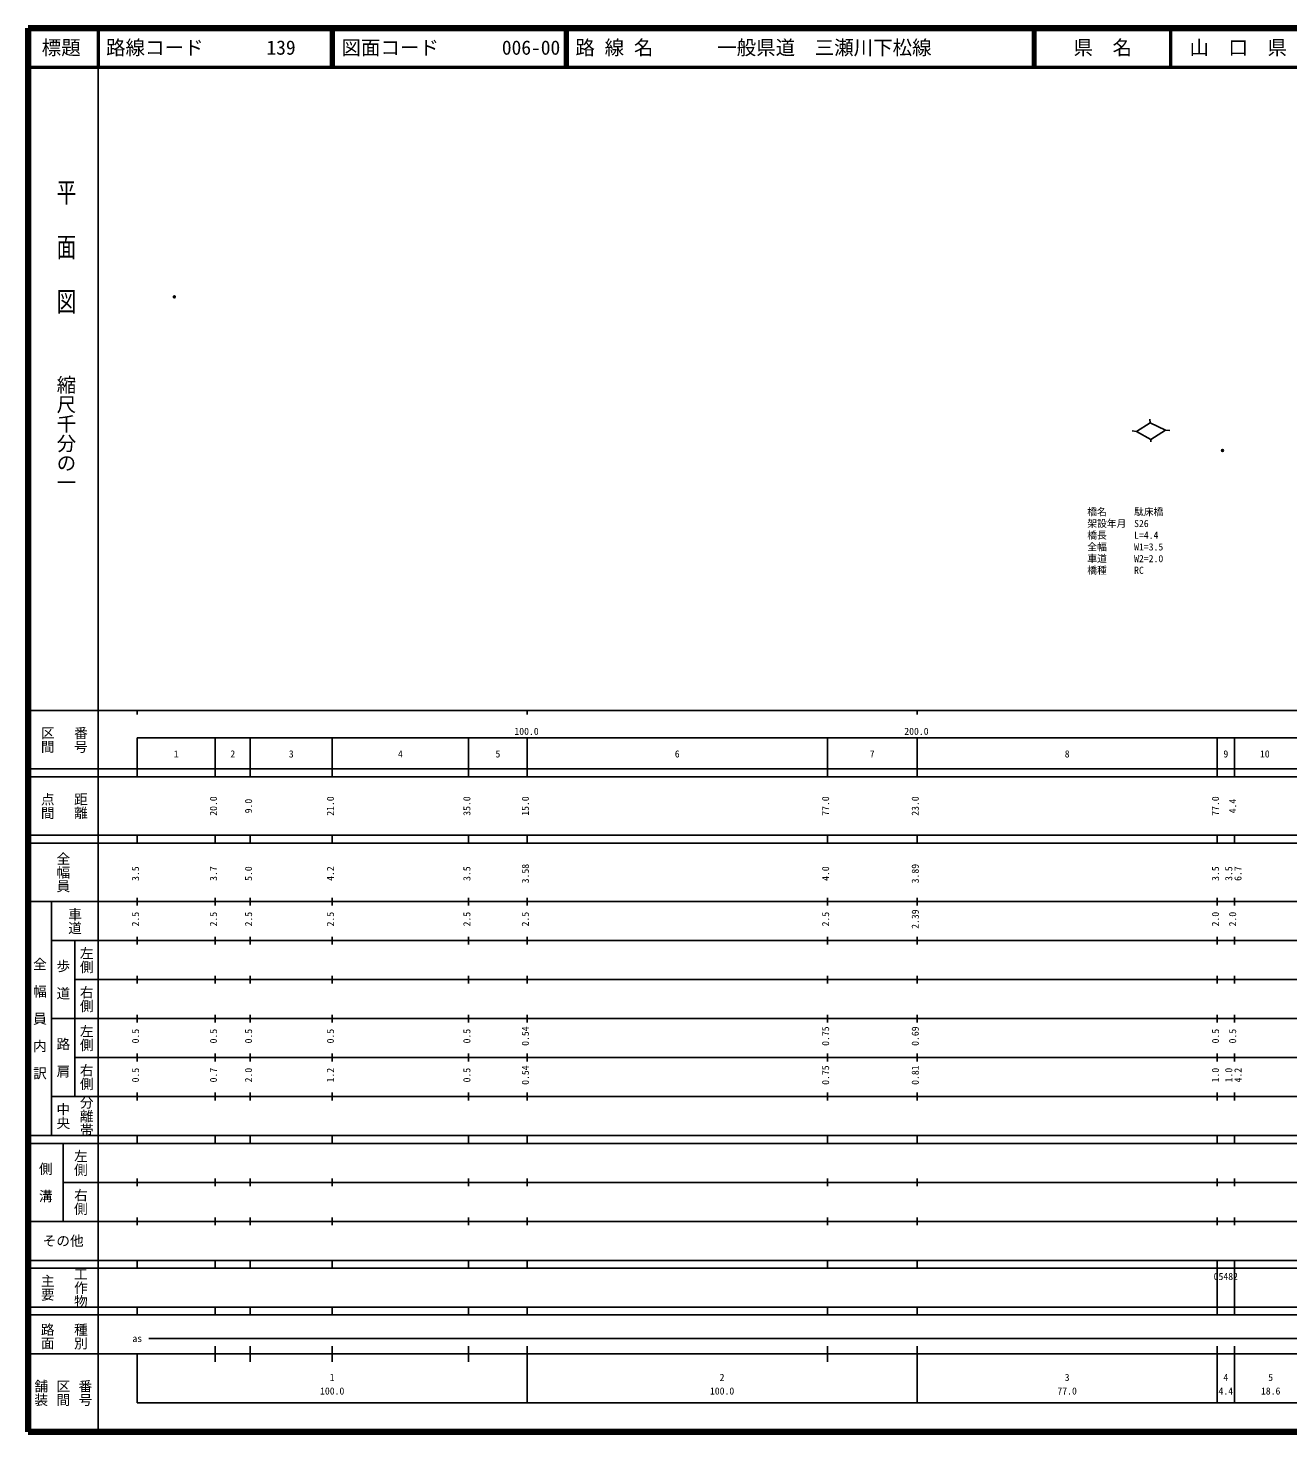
# Model space of a CAD drawing. Units: millimetres on the paper, with parts at other scales. Extents: x 40 to 680, y 20 to 380.
# Drawn here: x 40 to 363.1, y 20 to 380 of the extents above; entities that cross this region are included whole.
import ezdxf
from ezdxf.enums import TextEntityAlignment as Align

# ---------------------------------------------------------------- set-up
doc = ezdxf.new("R2010")
doc.units = ezdxf.units.MM
doc.header["$PDMODE"] = 32
doc.header["$PDSIZE"] = 0.5
for name, color, linetype in [('M-OTRS', 6, 'Continuous'), ('M-STR-HTXT', 7, 'Continuous'), ('M-TTL-TXT', 7, 'Continuous')]:
    doc.layers.add(name, color=color, linetype=linetype)
for name, color, linetype, lineweight in [('M-STR-STR1', 1, 'Continuous', 25), ('M-TTL', 2, 'Continuous', 140), ('M-TTL-BAND', 7, 'Continuous', 25), ('M-TTL-LINE', 7, 'Continuous', 50)]:
    doc.layers.add(name, color=color, linetype=linetype, lineweight=lineweight)
doc.styles.add('@ＭＳ ゴシック', font='')
doc.styles.add('ＭＳ ゴシック', font='')
doc.styles.get('@ＭＳ ゴシック').set_extended_font_data('@MS Gothic')
doc.styles.get('ＭＳ ゴシック').set_extended_font_data('MS Gothic')

msp = doc.modelspace()

# ---------------------------------------------------------------- linework, layer by layer
at = {"layer": 'M-OTRS'}
for p in [(77.513, 311.051), (346.373, 271.677)]:
    msp.add_point(p, dxfattribs=at)
at = {"layer": 'M-STR-STR1'}
for p, q in [((327.771, 278.779), (324.275, 276.575)), ((328.005, 274.516), (331.753, 276.847))]:
    msp.add_line(p, q, dxfattribs=at)
for points in [[(327.751, 279.69), (327.771, 278.779), (331.753, 276.847), (332.803, 276.828)], [(323.161, 276.699), (324.275, 276.575), (328.005, 274.516), (327.99, 273.928)]]:
    msp.add_lwpolyline(points, dxfattribs=at)
at = {"layer": 'M-TTL'}
for p, q in [((40, 380), (40, 20)), ((680, 380), (40, 380)), ((40, 20), (680, 20))]:
    msp.add_line(p, q, dxfattribs=at)
at = {"layer": 'M-TTL-BAND'}
for p, q in [((58, 370), (58, 20)), ((40, 205), (579, 205)), ((68, 205), (68, 204)), ((168, 205), (168, 204)), ((268, 205), (268, 204)), ((68, 198), (579, 198)), ((68, 198), (68, 188)), ((88, 188), (88, 198)), ((97, 188), (97, 198)), ((118, 188), (118, 198)), ((153, 188), (153, 198)), ((168, 188), (168, 198)), ((245, 188), (245, 198)), ((268, 188), (268, 198)), ((345, 188), (345, 198)), ((349.4, 188), (349.4, 198)), ((40, 190), (579, 190)), ((40, 188), (579, 188)), ((40, 173), (579, 173)), ((68, 171), (68, 173)), ((88, 171), (88, 173)), ((97, 171), (97, 173)), ((118, 171), (118, 173)), ((153, 171), (153, 173)), ((168, 171), (168, 173)), ((245, 171), (245, 173)), ((268, 171), (268, 173)), ((345, 171), (345, 173)), ((349.4, 171), (349.4, 173)), ((40, 171), (579, 171)), ((40, 156), (579, 156)), ((46, 96), (46, 156)), ((68, 155), (68, 157)), ((88, 155), (88, 157)), ((97, 155), (97, 157)), ((118, 155), (118, 157)), ((153, 155), (153, 157)), ((168, 155), (168, 157)), ((245, 155), (245, 157)), ((268, 155), (268, 157)), ((345, 155), (345, 157)), ((349.4, 155), (349.4, 157)), ((46, 146), (579, 146)), ((52, 146), (52, 106)), ((68, 145), (68, 147)), ((88, 145), (88, 147)), ((97, 145), (97, 147)), ((118, 145), (118, 147)), ((153, 145), (153, 147)), ((168, 145), (168, 147)), ((245, 145), (245, 147)), ((268, 145), (268, 147)), ((345, 145), (345, 147)), ((349.4, 145), (349.4, 147)), ((68, 135), (68, 137)), ((88, 135), (88, 137)), ((97, 135), (97, 137)), ((118, 135), (118, 137)), ((153, 135), (153, 137)), ((168, 135), (168, 137)), ((245, 135), (245, 137)), ((268, 135), (268, 137)), ((345, 135), (345, 137)), ((349.4, 135), (349.4, 137)), ((52, 136), (579, 136)), ((46, 126), (579, 126)), ((68, 125), (68, 127)), ((88, 125), (88, 127)), ((97, 125), (97, 127)), ((118, 125), (118, 127)), ((153, 125), (153, 127)), ((168, 125), (168, 127)), ((245, 125), (245, 127)), ((268, 125), (268, 127)), ((345, 125), (345, 127)), ((349.4, 125), (349.4, 127)), ((52, 116), (579, 116)), ((68, 115), (68, 117)), ((88, 115), (88, 117)), ((97, 115), (97, 117)), ((118, 115), (118, 117)), ((153, 115), (153, 117)), ((168, 115), (168, 117)), ((245, 115), (245, 117)), ((268, 115), (268, 117)), ((345, 115), (345, 117)), ((349.4, 115), (349.4, 117)), ((46, 106), (579, 106)), ((68, 105), (68, 107)), ((88, 105), (88, 107)), ((97, 105), (97, 107)), ((118, 105), (118, 107)), ((153, 105), (153, 107)), ((168, 105), (168, 107)), ((245, 105), (245, 107)), ((268, 105), (268, 107)), ((345, 105), (345, 107)), ((349.4, 105), (349.4, 107)), ((40, 96), (579, 96)), ((40, 94), (579, 94)), ((49, 94), (49, 74)), ((68, 94), (68, 96)), ((88, 94), (88, 96)), ((97, 94), (97, 96)), ((118, 94), (118, 96)), ((153, 94), (153, 96)), ((168, 94), (168, 96)), ((245, 94), (245, 96)), ((268, 94), (268, 96)), ((345, 94), (345, 96)), ((349.4, 94), (349.4, 96)), ((49, 84), (579, 84)), ((68, 83), (68, 85)), ((88, 83), (88, 85)), ((97, 83), (97, 85)), ((118, 83), (118, 85)), ((153, 83), (153, 85)), ((168, 83), (168, 85)), ((245, 83), (245, 85)), ((268, 83), (268, 85)), ((345, 83), (345, 85)), ((349.4, 83), (349.4, 85)), ((40, 74), (579, 74)), ((68, 73), (68, 75)), ((88, 73), (88, 75)), ((97, 73), (97, 75)), ((118, 73), (118, 75)), ((153, 73), (153, 75)), ((168, 73), (168, 75)), ((245, 73), (245, 75)), ((268, 73), (268, 75)), ((345, 73), (345, 75)), ((349.4, 73), (349.4, 75)), ((40, 64), (579, 64)), ((40, 62), (579, 62)), ((68, 62), (68, 64)), ((88, 62), (88, 64)), ((97, 62), (97, 64)), ((118, 62), (118, 64)), ((153, 62), (153, 64)), ((168, 62), (168, 64)), ((245, 62), (245, 64)), ((268, 62), (268, 64)), ((345, 62), (345, 64)), ((345, 52), (345, 62)), ((349.4, 62), (349.4, 64)), ((349.4, 52), (349.4, 62)), ((40, 52), (579, 52)), ((68, 50), (68, 52)), ((88, 50), (88, 52)), ((97, 50), (97, 52)), ((118, 50), (118, 52)), ((153, 50), (153, 52)), ((168, 50), (168, 52)), ((245, 50), (245, 52)), ((268, 50), (268, 52)), ((345, 50), (345, 52)), ((349.4, 50), (349.4, 52)), ((40, 50), (579, 50)), ((71, 44), (565, 44)), ((40, 40), (579, 40)), ((68, 40), (68, 27.5)), ((88, 38), (88, 42)), ((97, 38), (97, 42)), ((118, 38), (118, 42)), ((153, 38), (153, 42)), ((168, 27.5), (168, 42)), ((245, 38), (245, 42)), ((268, 27.5), (268, 42)), ((345, 27.5), (345, 42)), ((349.4, 27.5), (349.4, 42)), ((68, 27.5), (579, 27.5))]:
    msp.add_line(p, q, dxfattribs=at)
at = {"layer": 'M-TTL-LINE'}
for p, q in [((58, 380), (58, 370)), ((117.75, 380), (117.75, 370)), ((118.25, 380), (118.25, 370)), ((177.75, 380), (177.75, 370)), ((178.25, 380), (178.25, 370)), ((297.75, 380), (297.75, 370)), ((298.25, 380), (298.25, 370)), ((333, 380), (333, 370)), ((40, 370), (680, 370))]:
    msp.add_line(p, q, dxfattribs=at)

# ---------------------------------------------------------------- texts
at = {"layer": 'M-STR-HTXT', "style": 'ＭＳ ゴシック'}
for s, p in [('橋名', (311.673, 254.489)), ('駄床橋', (323.673, 254.489)), ('架設年月', (311.673, 251.489)), ('S26', (323.673, 251.489)), ('橋長', (311.673, 248.489)), ('L=4.4', (323.673, 248.489)), ('全幅', (311.673, 245.489)), ('車道', (311.673, 242.489)), ('W1=3.5', (323.673, 245.489)), ('W2=2.0', (323.673, 242.489)), ('橋種', (311.673, 239.489)), ('RC', (323.673, 239.489))]:
    msp.add_text(s, height=1.833, dxfattribs=at).set_placement(p, align=Align.BOTTOM_LEFT)
at = {"layer": 'M-TTL-BAND', "style": '@ＭＳ ゴシック', "width": 1.4}
msp.add_text('平  面  図', height=3.666, rotation=270, dxfattribs=at).set_placement((49.777, 306.475), align=Align.MIDDLE_RIGHT)
at = {"layer": 'M-TTL-BAND', "style": '@ＭＳ ゴシック'}
msp.add_text('縮尺千分の一', height=3.666, rotation=270, dxfattribs=at).set_placement((49.777, 261.03), align=Align.MIDDLE_RIGHT)
for s, p in [('区間', (45, 197.5)), ('番号', (53.5, 197.5)), ('点間', (45, 180.5)), ('距離', (53.5, 180.5)), ('全幅員', (49, 163.5)), ('車道', (52, 151)), ('左側', (55, 141)), ('全\u3000幅\u3000員\u3000内\u3000訳', (43, 126)), ('歩\u3000道', (49, 136)), ('右側', (55, 131)), ('左側', (55, 121)), ('路\u3000肩', (49, 116)), ('右側', (55, 111)), ('分離帯', (55, 101)), ('中央', (49, 101)), ('左側', (53.5, 89)), ('側\u3000溝', (44.5, 84)), ('右側', (53.5, 79)), ('工作物', (53.5, 57)), ('主要', (45, 57)), ('路面', (45, 44.5)), ('種別', (53.5, 44.5)), ('舗装', (43.333, 30)), ('区間', (49, 30)), ('番号', (54.667, 30))]:
    msp.add_text(s, height=2.566, rotation=270, dxfattribs=at).set_placement(p, align=Align.MIDDLE_CENTER)
at = {"layer": 'M-TTL-BAND', "style": 'ＭＳ ゴシック'}
for s, p in [('100.0', (167.844, 198.195)), ('200.0', (267.844, 198.195)), ('1', (78, 192.405)), ('2', (92.5, 192.405)), ('3', (107.5, 192.405)), ('4', (135.5, 192.405)), ('5', (160.5, 192.405)), ('6', (206.5, 192.405)), ('7', (256.5, 192.405)), ('8', (306.5, 192.405)), ('9', (347.2, 192.405)), ('10', (357.2, 192.405)), ('as', (68, 42.5)), ('1', (118, 32.523)), ('2', (218, 32.523)), ('3', (306.5, 32.523)), ('4', (347.2, 32.523)), ('5', (358.7, 32.523)), ('100.0', (118, 29.033)), ('100.0', (218, 29.033)), ('77.0', (306.5, 29.033)), ('4.4', (347.2, 29.033)), ('18.6', (358.7, 29.033))]:
    msp.add_text(s, height=1.833, dxfattribs=at).set_placement(p, align=Align.BOTTOM_CENTER)
for s, p in [('20.0', (89, 180.5)), ('9.0', (98, 180.5)), ('21.0', (119, 180.5)), ('35.0', (154, 180.5)), ('15.0', (169, 180.5)), ('77.0', (246, 180.5)), ('23.0', (269, 180.5)), ('77.0', (346, 180.5)), ('4.4', (350.4, 180.5)), ('3.5', (69, 163.174)), ('3.7', (89, 163.174)), ('5.0', (98, 163.174)), ('4.2', (119, 163.174)), ('3.5', (154, 163.174)), ('3.58', (169, 163.174)), ('4.0', (246, 163.174)), ('3.89', (269, 163.174)), ('3.5', (346, 163.174)), ('3.5', (349.4, 163.174)), ('6.7', (351.77, 163.174)), ('2.5', (69, 151.5)), ('2.5', (89, 151.5)), ('2.5', (98, 151.5)), ('2.5', (119, 151.5)), ('2.5', (154, 151.5)), ('2.5', (169, 151.5)), ('2.5', (246, 151.5)), ('2.39', (269, 151.5)), ('2.0', (346, 151.5)), ('2.0', (350.4, 151.5)), ('0.5', (69, 121.5)), ('0.5', (89, 121.5)), ('0.5', (98, 121.5)), ('0.5', (119, 121.5)), ('0.5', (154, 121.5)), ('0.54', (169, 121.5)), ('0.75', (246, 121.5)), ('0.69', (269, 121.5)), ('0.5', (346, 121.5)), ('0.5', (350.4, 121.5)), ('0.5', (69, 111.5)), ('0.7', (89, 111.5)), ('2.0', (98, 111.5)), ('1.2', (119, 111.5)), ('0.5', (154, 111.5)), ('0.54', (169, 111.5)), ('0.75', (246, 111.5)), ('0.81', (269, 111.5)), ('1.0', (346, 111.5)), ('1.0', (349.4, 111.5)), ('4.2', (351.77, 111.5))]:
    msp.add_text(s, height=1.833, rotation=90, dxfattribs=at).set_placement(p, align=Align.BOTTOM_CENTER)
msp.add_text('その他', height=2.566, dxfattribs=at).set_placement((49, 69), align=Align.MIDDLE_CENTER)
msp.add_text('05482', height=1.833, dxfattribs=at).set_placement((344.075, 58.405), align=Align.BOTTOM_LEFT)
at = {"layer": 'M-TTL-TXT', "style": 'ＭＳ ゴシック'}
for s, p in [('標題', (48.5, 375)), ('県\u3000名', (315.625, 375)), ('山\u3000口\u3000県', (350.375, 375))]:
    msp.add_text(s, height=3.666, dxfattribs=at).set_placement(p, align=Align.MIDDLE_CENTER)
for s, p in [('路線コード', (60, 375)), ('139', (101.142, 375)), ('図面コード', (120.38, 375)), ('006-00', (161.521, 375)), ('路 線 名', (180.38, 375)), ('一般県道\u3000三瀬川下松線', (216.734, 375))]:
    msp.add_text(s, height=3.666, dxfattribs=at).set_placement(p, align=Align.MIDDLE_LEFT)

doc.saveas('drawing.dxf')
